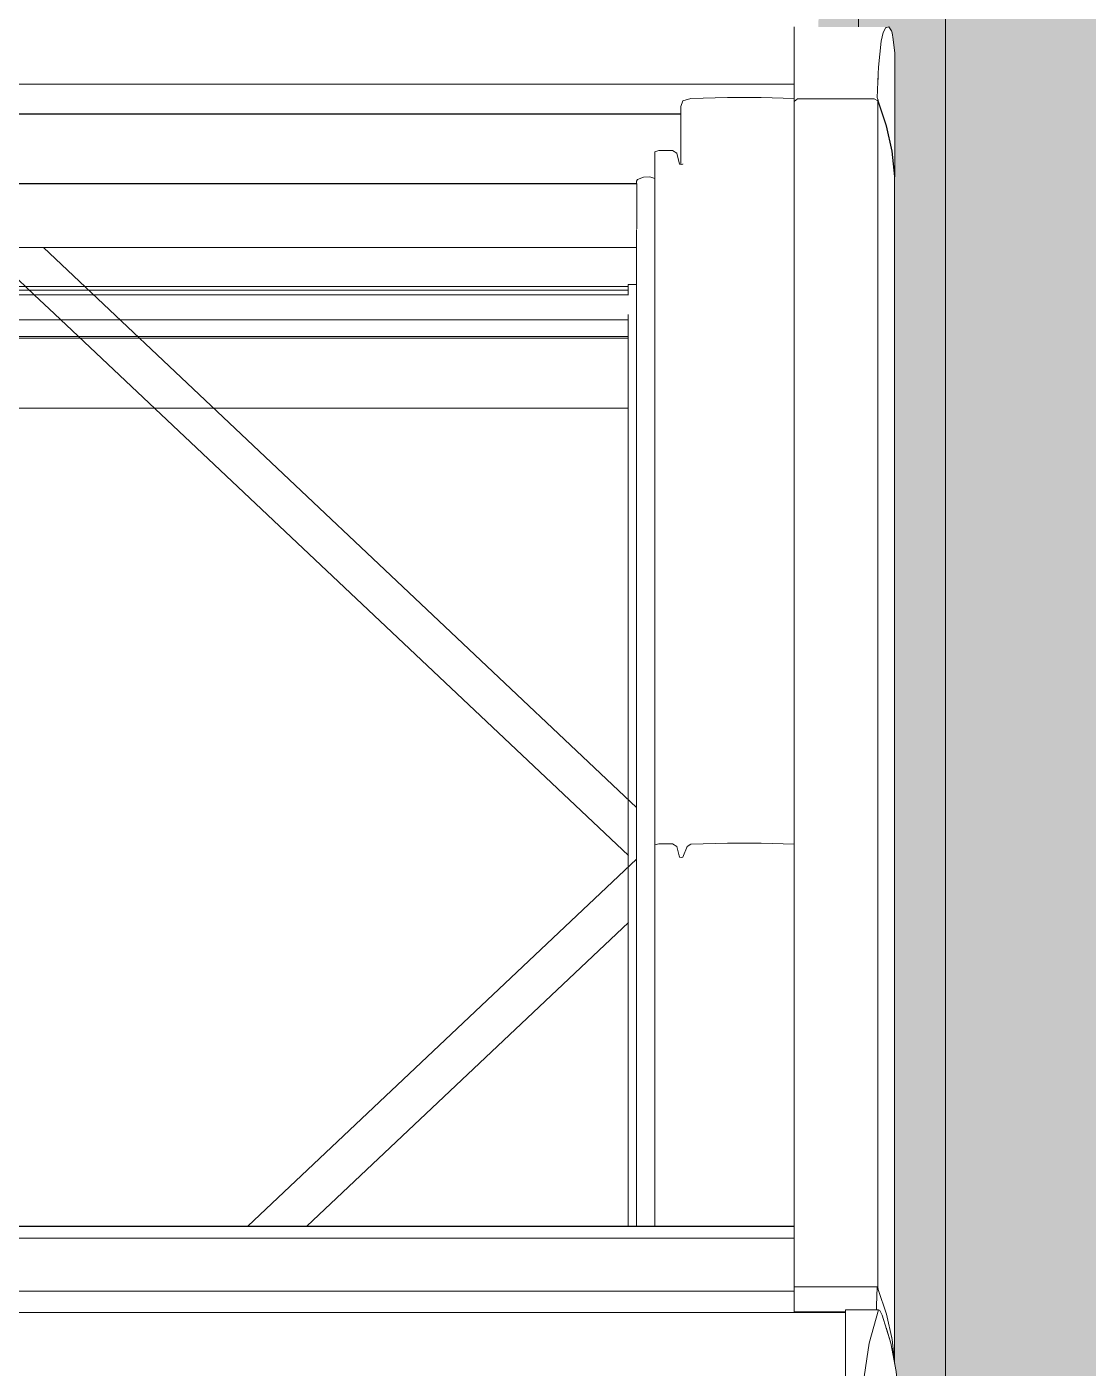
# Model space of a CAD drawing. Header units: metres. Extents: x -208 to 1512, y -277 to 123.
# Drawn here: x 842.787 to 843.298, y -3.63 to -2.984 of the extents above; entities that cross this region are included whole.
import ezdxf

# ---------------------------------------------------------------- set-up
doc = ezdxf.new("R2010")
doc.units = ezdxf.units.M
doc.header["$MEASUREMENT"] = 0
doc.linetypes.add('Wipeout_Contour', pattern=[1, 0, -1])
for name, color, linetype in [('325 Dachfenster', 7, 'Continuous'), ('330 Dachaufbau', 7, 'Continuous'), ('918 Lageplan Beschriftung.x', 7, 'Continuous')]:
    doc.layers.add(name, color=color, linetype=linetype)

# ---------------------------------------------------------------- blocks, each defined once
blk = doc.blocks.new('Dachfläche_60_5', base_point=(837.91228, -4.6))
at = {"layer": '330 Dachaufbau', "linetype": 'Continuous', "lineweight": 0, "true_color": 0x000000}
h = blk.add_hatch(color=18, dxfattribs=at)
h.paths.add_polyline_path([(844.09731, -4.5), (844.09716, -4.54333), (844.09697, -4.6), (844.22771, -4.6), (844.24327, 0.07), (843.21228, 0.07), (843.21228, -0.77152), (841.46228, -0.77152), (841.46228, 0.07), (840.45228, 0.07), (840.45228, -0.4), (840.76228, -0.4), (840.76228, -0.73528), (837.91228, -0.73528), (837.91228, -4.5)])
h.paths.add_polyline_path([(843.18728, -3.79873), (841.48728, -3.79873), (841.48728, -2.1975), (843.18728, -2.1975)], flags=0)
h.paths.add_polyline_path([(840.24913, -2.1975), (840.24913, -3.79873), (838.54913, -3.79873), (838.54913, -2.1975)], flags=0)
at = {"layer": '330 Dachaufbau', "color": 7, "linetype": 'Continuous', "lineweight": 18, "flags": 128}
blk.add_lwpolyline([(843.18728, -3.79873), (843.18728, -2.1975)], dxfattribs=at)
blk = doc.blocks.new('VELUX SlopeRoofBundle[39]_5', base_point=(825.25728, 0))
at = {"color": 254, "linetype": 'Wipeout_Contour', "lineweight": 0, "ltscale": 6742.275617}
blk.add_wipeout([(842.38987, -2.95926), (842.39025, -2.98422), (842.40193, -2.98422), (842.40193, -3.01187), (843.15633, -3.01187), (843.15633, -2.98422), (843.16801, -2.98422), (843.16839, -2.95926)], dxfattribs=at).dxf.layer = '325 Dachfenster'
at = {"color": 254, "linetype": 'Wipeout_Contour', "lineweight": 0, "ltscale": 2528.829406}
blk.add_wipeout([(843.10183, -3.02258), (843.10284, -3.01991), (843.10283, -3.01983)], dxfattribs=at).dxf.layer = '325 Dachfenster'
at = {"color": 254, "linetype": 'Wipeout_Contour', "lineweight": 0, "ltscale": 6746.288204}
blk.add_wipeout([(843.08053, -3.0818), (843.08053, -3.56164), (843.08103, -3.56164), (843.08103, -3.05769), (843.08053, -3.05854), (843.08053, -3.05967), (843.08063, -3.05967), (843.08063, -3.08153)], dxfattribs=at).dxf.layer = '325 Dachfenster'
at = {"color": 254, "linetype": 'Wipeout_Contour', "lineweight": 0, "ltscale": 3372.390314}
blk.add_wipeout([(843.08933, -3.37801), (843.08933, -3.56164), (843.09123, -3.56164), (843.09123, -3.37752)], dxfattribs=at).dxf.layer = '325 Dachfenster'
at = {"color": 254, "linetype": 'Wipeout_Contour', "lineweight": 0, "ltscale": 5057.952296}
blk.add_wipeout([(843.15633, -3.37775), (843.14043, -3.37723), (843.14043, -3.56164), (843.15633, -3.56164), (843.15633, -3.52738), (843.15633, -3.50489)], dxfattribs=at).dxf.layer = '325 Dachfenster'
at = {"color": 254, "linetype": 'Wipeout_Contour', "lineweight": 0, "ltscale": 10117.643518}
blk.add_wipeout([(843.19797, -3.75667), (843.19873, -3.75858), (843.19873, -3.60447), (843.19763, -3.6023), (843.19699, -3.60202), (843.19249, -3.618), (843.1896, -3.63738), (843.18832, -3.65986), (843.18875, -3.68525), (843.19083, -3.71311), (843.19457, -3.74323), (843.19589, -3.74981)], dxfattribs=at).dxf.layer = '325 Dachfenster'
at = {"color": 254, "linetype": 'Wipeout_Contour', "lineweight": 0, "ltscale": 3372.356466}
blk.add_wipeout([(843.08103, -3.56164), (843.08383, -3.56164), (843.08383, -3.05656), (843.08103, -3.05769)], dxfattribs=at).dxf.layer = '325 Dachfenster'
at = {"color": 254, "linetype": 'Wipeout_Contour', "lineweight": 0, "ltscale": 3372.407302}
blk.add_wipeout([(843.09123, -3.37752), (843.09123, -3.56164), (843.09783, -3.56164), (843.09783, -3.37752)], dxfattribs=at).dxf.layer = '325 Dachfenster'
at = {"color": 254, "linetype": 'Wipeout_Contour', "lineweight": 0, "ltscale": 4216.27459}
blk.add_wipeout([(843.19873, -3.75858), (843.19985, -3.76324), (843.20283, -3.77361), (843.20283, -3.61796), (843.19873, -3.60447)], dxfattribs=at).dxf.layer = '325 Dachfenster'
at = {"color": 254, "linetype": 'Wipeout_Contour', "lineweight": 0, "ltscale": 3372.368255}
blk.add_wipeout([(843.08383, -3.05656), (843.08383, -3.56164), (843.08693, -3.56164), (843.08693, -3.05649)], dxfattribs=at).dxf.layer = '325 Dachfenster'
at = {"color": 254, "linetype": 'Wipeout_Contour', "lineweight": 0, "ltscale": 3371.139793}
blk.add_wipeout([(842.47773, -3.0905), (843.08053, -3.0905), (843.08053, -3.09043), (842.47773, -3.09043)], dxfattribs=at).dxf.layer = '325 Dachfenster'
at = {"color": 254, "linetype": 'Wipeout_Contour', "lineweight": 0, "ltscale": 3372.424731}
blk.add_wipeout([(843.09783, -3.37752), (843.09783, -3.56164), (843.09993, -3.56164), (843.09993, -3.37879)], dxfattribs=at).dxf.layer = '325 Dachfenster'
at = {"color": 254, "linetype": 'Wipeout_Contour', "lineweight": 0, "ltscale": 3373.067336}
blk.add_wipeout([(843.18113, -3.60202), (843.18113, -3.618), (843.19249, -3.618), (843.19699, -3.60202)], dxfattribs=at).dxf.layer = '325 Dachfenster'
at = {"color": 254, "linetype": 'Wipeout_Contour', "lineweight": 0, "ltscale": 4216.301456}
blk.add_wipeout([(843.20283, -3.61796), (843.20283, -3.77361), (843.20351, -3.77738), (843.20543, -3.78697), (843.20543, -3.63161)], dxfattribs=at).dxf.layer = '325 Dachfenster'
at = {"color": 254, "linetype": 'Wipeout_Contour', "lineweight": 0, "ltscale": 3372.379262}
blk.add_wipeout([(843.08693, -3.56164), (843.08933, -3.56164), (843.08933, -3.05731), (843.08693, -3.05649)], dxfattribs=at).dxf.layer = '325 Dachfenster'
at = {"color": 254, "linetype": 'Wipeout_Contour', "lineweight": 0, "ltscale": 3371.1396}
blk.add_wipeout([(842.47763, -3.07982), (843.08063, -3.07982), (843.08063, -3.0748), (842.47763, -3.0748)], dxfattribs=at).dxf.layer = '325 Dachfenster'
at = {"color": 254, "linetype": 'Wipeout_Contour', "lineweight": 0, "ltscale": 3372.43576}
blk.add_wipeout([(843.10123, -3.38395), (843.10123, -3.56164), (843.10203, -3.56164), (843.10203, -3.38423)], dxfattribs=at).dxf.layer = '325 Dachfenster'
at = {"color": 254, "linetype": 'Wipeout_Contour', "lineweight": 0, "ltscale": 3372.706318}
blk.add_wipeout([(843.15633, -3.60294), (843.15633, -3.60322), (843.18113, -3.60322), (843.18113, -3.60294)], dxfattribs=at).dxf.layer = '325 Dachfenster'
at = {"color": 254, "linetype": 'Wipeout_Contour', "lineweight": 0, "ltscale": 3372.850225}
blk.add_wipeout([(843.20483, -3.62845), (843.20353, -3.6162), (843.20353, -3.62164), (843.20483, -3.62846)], dxfattribs=at).dxf.layer = '325 Dachfenster'
at = {"color": 254, "linetype": 'Wipeout_Contour', "lineweight": 0, "ltscale": 3373.030721}
blk.add_wipeout([(843.18113, -3.618), (843.18113, -3.63738), (843.1896, -3.63738), (843.19249, -3.618)], dxfattribs=at).dxf.layer = '325 Dachfenster'
at = {"color": 254, "linetype": 'Wipeout_Contour', "lineweight": 0, "ltscale": 6742.279003}
blk.add_wipeout([(842.47763, -3.08067), (842.47763, -3.08153), (842.47773, -3.0818), (842.47773, -3.08258), (843.08053, -3.08258), (843.08053, -3.0818), (843.08063, -3.08153), (843.08063, -3.08067)], dxfattribs=at).dxf.layer = '325 Dachfenster'
at = {"color": 254, "linetype": 'Wipeout_Contour', "lineweight": 0, "ltscale": 3372.438959}
blk.add_wipeout([(843.10203, -3.38423), (843.10203, -3.56164), (843.10283, -3.56164), (843.10283, -3.38402)], dxfattribs=at).dxf.layer = '325 Dachfenster'
at = {"color": 254, "linetype": 'Wipeout_Contour', "lineweight": 0, "ltscale": 5058.862672}
blk.add_wipeout([(843.15633, -3.59999), (843.15633, -3.60294), (843.18113, -3.60294), (843.18113, -3.60202), (843.19593, -3.60202), (843.19593, -3.59999)], dxfattribs=at).dxf.layer = '325 Dachfenster'
at = {"color": 254, "linetype": 'Wipeout_Contour', "lineweight": 0, "ltscale": 4215.811649}
blk.add_wipeout([(843.20083, -3.60403), (843.20083, -3.61138), (843.20283, -3.61796), (843.20353, -3.62164), (843.20353, -3.6162)], dxfattribs=at).dxf.layer = '325 Dachfenster'
at = {"color": 254, "linetype": 'Wipeout_Contour', "lineweight": 0, "ltscale": 3371.139685}
blk.add_wipeout([(843.08053, -3.08258), (842.47773, -3.08258), (842.47773, -3.08364), (843.08053, -3.08364)], dxfattribs=at).dxf.layer = '325 Dachfenster'
at = {"color": 254, "linetype": 'Wipeout_Contour', "lineweight": 0, "ltscale": 3372.444633}
blk.add_wipeout([(843.10283, -3.38402), (843.10283, -3.56164), (843.10483, -3.56164), (843.10483, -3.37886)], dxfattribs=at).dxf.layer = '325 Dachfenster'
at = {"color": 254, "linetype": 'Wipeout_Contour', "lineweight": 0, "ltscale": 3372.745304}
blk.add_wipeout([(843.15633, -3.59999), (843.19593, -3.59999), (843.1963, -3.59082), (843.15633, -3.59082)], dxfattribs=at).dxf.layer = '325 Dachfenster'
at = {"color": 254, "linetype": 'Wipeout_Contour', "lineweight": 0, "ltscale": 3371.148077}
blk.add_wipeout([(842.37713, -3.60322), (842.37713, -3.61935), (843.18113, -3.61935), (843.18113, -3.60322)], dxfattribs=at).dxf.layer = '325 Dachfenster'
at = {"color": 254, "linetype": 'Wipeout_Contour', "lineweight": 0, "ltscale": 3372.655441}
blk.add_wipeout([(843.15633, -3.02019), (843.15633, -3.59082), (843.15803, -3.59082), (843.15803, -3.01893)], dxfattribs=at).dxf.layer = '325 Dachfenster'
at = {"color": 254, "linetype": 'Wipeout_Contour', "lineweight": 0, "ltscale": 3371.139643}
blk.add_wipeout([(842.47763, -3.07982), (842.47763, -3.08067), (843.08063, -3.08067), (843.08063, -3.07982)], dxfattribs=at).dxf.layer = '325 Dachfenster'
at = {"color": 254, "linetype": 'Wipeout_Contour', "lineweight": 0, "ltscale": 3372.431633}
blk.add_wipeout([(843.09993, -3.37879), (843.09993, -3.56164), (843.10123, -3.56164), (843.10123, -3.38395)], dxfattribs=at).dxf.layer = '325 Dachfenster'
at = {"color": 254, "linetype": 'Wipeout_Contour', "lineweight": 0, "ltscale": 3372.452129}
blk.add_wipeout([(843.10483, -3.37886), (843.10483, -3.56164), (843.10663, -3.56164), (843.10663, -3.3778)], dxfattribs=at).dxf.layer = '325 Dachfenster'
at = {"color": 254, "linetype": 'Wipeout_Contour', "lineweight": 0, "ltscale": 3371.147843}
blk.add_wipeout([(842.40193, -3.59644), (842.40193, -3.59875), (843.15633, -3.59875), (843.15633, -3.59644)], dxfattribs=at).dxf.layer = '325 Dachfenster'
at = {"color": 254, "linetype": 'Wipeout_Contour', "lineweight": 0, "ltscale": 5059.318459}
blk.add_wipeout([(843.19593, -3.59999), (843.19593, -3.60202), (843.19683, -3.60202), (843.19683, -3.59208), (843.19638, -3.5909), (843.1963, -3.59082)], dxfattribs=at).dxf.layer = '325 Dachfenster'
at = {"color": 254, "linetype": 'Wipeout_Contour', "lineweight": 0, "ltscale": 3371.148398}
blk.add_wipeout([(842.37713, -3.64056), (843.18113, -3.64056), (843.18113, -3.61935), (842.37713, -3.61935)], dxfattribs=at).dxf.layer = '325 Dachfenster'
at = {"layer": '325 Dachfenster', "linetype": 'Continuous', "lineweight": 0, "flags": 128}
blk.add_lwpolyline([(843.18113, -3.82879), (843.18113, -3.82144), (843.18113, -3.81267), (843.18113, -3.80235), (843.18113, -3.79054), (843.18113, -3.77738), (843.18113, -3.76324), (843.18113, -3.75667), (843.18113, -3.74981), (843.18113, -3.74323), (843.18113, -3.71311), (843.18113, -3.68525), (843.18113, -3.65986), (843.18113, -3.63738), (843.18113, -3.618), (843.18113, -3.60202)], dxfattribs=at)
at = {"color": 254, "linetype": 'Wipeout_Contour', "lineweight": 0, "ltscale": 5057.898135}
blk.add_wipeout([(843.10203, -3.05055), (843.10203, -3.38423), (843.10283, -3.38402), (843.10283, -3.0503), (843.10273, -3.05033), (843.10273, -3.05036)], dxfattribs=at).dxf.layer = '325 Dachfenster'
at = {"color": 254, "linetype": 'Wipeout_Contour', "lineweight": 0, "ltscale": 3371.139697}
blk.add_wipeout([(843.08053, -3.08364), (842.47773, -3.08364), (842.47773, -3.08428), (843.08053, -3.08428)], dxfattribs=at).dxf.layer = '325 Dachfenster'
at = {"color": 254, "linetype": 'Wipeout_Contour', "lineweight": 0, "ltscale": 3372.490912}
blk.add_wipeout([(843.10663, -3.3778), (843.10663, -3.56164), (843.12423, -3.56164), (843.12423, -3.37723)], dxfattribs=at).dxf.layer = '325 Dachfenster'
at = {"color": 254, "linetype": 'Wipeout_Contour', "lineweight": 0, "ltscale": 5903.231116}
blk.add_wipeout([(843.19683, -3.59208), (843.19683, -3.60202), (843.19699, -3.60202), (843.19763, -3.6023), (843.19873, -3.60447), (843.20083, -3.61138), (843.20083, -3.60403)], dxfattribs=at).dxf.layer = '325 Dachfenster'
at = {"color": 254, "linetype": 'Wipeout_Contour', "lineweight": 0, "ltscale": 3372.732429}
blk.add_wipeout([(843.15803, -3.59082), (843.19483, -3.59082), (843.19483, -3.01893), (843.15803, -3.01893)], dxfattribs=at).dxf.layer = '325 Dachfenster'
at = {"color": 254, "linetype": 'Wipeout_Contour', "lineweight": 0, "ltscale": 4216.40274}
blk.add_wipeout([(843.20333, -3.04401), (843.20333, -3.6153), (843.20353, -3.6162), (843.20463, -3.62657), (843.20463, -3.05626)], dxfattribs=at).dxf.layer = '325 Dachfenster'
at = {"color": 254, "linetype": 'Wipeout_Contour', "lineweight": 0, "ltscale": 3372.431745}
blk.add_wipeout([(843.10123, -3.05027), (843.10123, -3.38395), (843.10203, -3.38423), (843.10203, -3.05055)], dxfattribs=at).dxf.layer = '325 Dachfenster'
at = {"color": 254, "linetype": 'Wipeout_Contour', "lineweight": 0, "ltscale": 3371.139752}
blk.add_wipeout([(842.47773, -3.08499), (842.47773, -3.09043), (843.08053, -3.09043), (843.08053, -3.08499)], dxfattribs=at).dxf.layer = '325 Dachfenster'
at = {"color": 254, "linetype": 'Wipeout_Contour', "lineweight": 0, "ltscale": 3372.558499}
blk.add_wipeout([(843.12423, -3.37723), (843.12423, -3.56164), (843.14043, -3.56164), (843.14043, -3.37723)], dxfattribs=at).dxf.layer = '325 Dachfenster'
at = {"layer": '325 Dachfenster', "linetype": 'Continuous', "lineweight": 0, "flags": 128}
blk.add_lwpolyline([(843.20483, -3.62846), (843.20483, -3.62845)], dxfattribs=at)
at = {"color": 254, "linetype": 'Wipeout_Contour', "lineweight": 0, "ltscale": 5058.546983}
blk.add_wipeout([(843.19483, -3.01893), (843.19483, -3.59082), (843.1963, -3.59082), (843.19638, -3.5909), (843.19663, -3.59156), (843.19663, -3.01989)], dxfattribs=at).dxf.layer = '325 Dachfenster'
at = {"color": 254, "linetype": 'Wipeout_Contour', "lineweight": 0, "ltscale": 4216.471547}
blk.add_wipeout([(843.20063, -3.03184), (843.20063, -3.60344), (843.20083, -3.60403), (843.20333, -3.6153), (843.20333, -3.04401)], dxfattribs=at).dxf.layer = '325 Dachfenster'
at = {"color": 254, "linetype": 'Wipeout_Contour', "lineweight": 0, "ltscale": 3372.427487}
blk.add_wipeout([(843.09993, -3.0451), (843.09993, -3.37879), (843.10123, -3.38395), (843.10123, -3.05027)], dxfattribs=at).dxf.layer = '325 Dachfenster'
at = {"color": 254, "linetype": 'Wipeout_Contour', "lineweight": 0, "ltscale": 3371.139707}
blk.add_wipeout([(842.47773, -3.08428), (842.47773, -3.08499), (843.08053, -3.08499), (843.08053, -3.08428)], dxfattribs=at).dxf.layer = '325 Dachfenster'
at = {"color": 254, "linetype": 'Wipeout_Contour', "lineweight": 0, "ltscale": 2528.472556}
blk.add_wipeout([(843.08053, -3.0905), (842.79501, -3.0905), (843.08053, -3.36016)], dxfattribs=at).dxf.layer = '325 Dachfenster'
at = {"color": 254, "linetype": 'Wipeout_Contour', "lineweight": 0, "ltscale": 3371.147283}
blk.add_wipeout([(843.15633, -3.56177), (842.40193, -3.56177), (842.40193, -3.56751), (843.15633, -3.56751)], dxfattribs=at).dxf.layer = '325 Dachfenster'
at = {"color": 254, "linetype": 'Wipeout_Contour', "lineweight": 0, "ltscale": 3371.14741}
blk.add_wipeout([(842.40193, -3.57329), (843.15633, -3.57329), (843.15633, -3.57098), (842.40193, -3.57098)], dxfattribs=at).dxf.layer = '325 Dachfenster'
at = {"color": 254, "linetype": 'Wipeout_Contour', "lineweight": 0, "ltscale": 3371.147557}
blk.add_wipeout([(842.40193, -3.5791), (842.40193, -3.58259), (843.15633, -3.58259), (843.15633, -3.5791)], dxfattribs=at).dxf.layer = '325 Dachfenster'
at = {"color": 254, "linetype": 'Wipeout_Contour', "lineweight": 0, "ltscale": 3371.147756}
blk.add_wipeout([(842.40193, -3.59296), (843.15633, -3.59296), (843.15633, -3.59202), (842.40193, -3.59202)], dxfattribs=at).dxf.layer = '325 Dachfenster'
at = {"color": 254, "linetype": 'Wipeout_Contour', "lineweight": 0, "ltscale": 4216.477975}
blk.add_wipeout([(843.19663, -3.01989), (843.19663, -3.59156), (843.19683, -3.59208), (843.20063, -3.60344), (843.20063, -3.03184)], dxfattribs=at).dxf.layer = '325 Dachfenster'
at = {"color": 254, "linetype": 'Wipeout_Contour', "lineweight": 0, "ltscale": 3372.403246}
blk.add_wipeout([(843.09783, -3.04383), (843.09123, -3.04383), (843.09123, -3.37752), (843.09783, -3.37752)], dxfattribs=at).dxf.layer = '325 Dachfenster'
at = {"color": 254, "linetype": 'Wipeout_Contour', "lineweight": 0, "ltscale": 3371.147233}
blk.add_wipeout([(842.40193, -3.56164), (842.40193, -3.56177), (843.15633, -3.56177), (843.15633, -3.56164)], dxfattribs=at).dxf.layer = '325 Dachfenster'
at = {"color": 254, "linetype": 'Wipeout_Contour', "lineweight": 0, "ltscale": 3371.147373}
blk.add_wipeout([(843.15633, -3.56903), (842.40193, -3.56903), (842.40193, -3.57098), (843.15633, -3.57098)], dxfattribs=at).dxf.layer = '325 Dachfenster'
at = {"color": 254, "linetype": 'Wipeout_Contour', "lineweight": 0, "ltscale": 3371.147502}
blk.add_wipeout([(842.40193, -3.5791), (843.15633, -3.5791), (843.15633, -3.57605), (842.40193, -3.57605)], dxfattribs=at).dxf.layer = '325 Dachfenster'
at = {"color": 254, "linetype": 'Wipeout_Contour', "lineweight": 0, "ltscale": 3371.147806}
blk.add_wipeout([(843.15633, -3.59448), (842.40193, -3.59448), (842.40193, -3.59644), (843.15633, -3.59644)], dxfattribs=at).dxf.layer = '325 Dachfenster'
at = {"layer": '325 Dachfenster', "linetype": 'Continuous', "lineweight": 0, "flags": 128}
for points in [[(843.1963, -3.59082), (843.19593, -3.59999), (843.19593, -3.60202)], [(843.1963, -3.59082), (843.19638, -3.5909)], [(843.19638, -3.5909), (843.19683, -3.59208), (843.20083, -3.60403), (843.20353, -3.6162), (843.20483, -3.62845)], [(843.19699, -3.60202), (843.18113, -3.60202)], [(843.20676, -3.82879), (843.20676, -3.82144), (843.20675, -3.81267), (843.20674, -3.80235), (843.20673, -3.79916), (843.20578, -3.79054), (843.20543, -3.78697), (843.20351, -3.77738), (843.20283, -3.77361), (843.19985, -3.76324), (843.19873, -3.75858), (843.19797, -3.75667), (843.19589, -3.74981), (843.19457, -3.74323), (843.19083, -3.71311), (843.18875, -3.68525), (843.18832, -3.65986), (843.1896, -3.63738), (843.19249, -3.618), (843.19699, -3.60202)], [(843.19699, -3.60202), (843.19763, -3.6023)], [(843.19763, -3.6023), (843.19873, -3.60447), (843.20283, -3.61796), (843.20543, -3.63161), (843.20673, -3.64552), (843.20673, -3.64685)]]:
    blk.add_lwpolyline(points, dxfattribs=at)
at = {"color": 254, "linetype": 'Wipeout_Contour', "lineweight": 0, "ltscale": 3372.386248}
blk.add_wipeout([(843.08933, -3.04433), (843.08933, -3.37801), (843.09123, -3.37752), (843.09123, -3.04383)], dxfattribs=at).dxf.layer = '325 Dachfenster'
at = {"color": 254, "linetype": 'Wipeout_Contour', "lineweight": 0, "ltscale": 3372.420651}
blk.add_wipeout([(843.09783, -3.37752), (843.09993, -3.37879), (843.09993, -3.0451), (843.09783, -3.04383)], dxfattribs=at).dxf.layer = '325 Dachfenster'
at = {"color": 254, "linetype": 'Wipeout_Contour', "lineweight": 0, "ltscale": 6742.288936}
blk.add_wipeout([(842.76326, -3.0905), (842.47773, -3.36016), (842.47773, -3.3849), (842.66487, -3.56164), (842.89339, -3.56164), (843.08053, -3.3849), (843.08053, -3.36016), (842.79501, -3.0905)], dxfattribs=at).dxf.layer = '325 Dachfenster'
at = {"color": 254, "linetype": 'Wipeout_Contour', "lineweight": 0, "ltscale": 3371.147344}
blk.add_wipeout([(842.40193, -3.56751), (842.40193, -3.56903), (843.15633, -3.56903), (843.15633, -3.56751)], dxfattribs=at).dxf.layer = '325 Dachfenster'
at = {"color": 254, "linetype": 'Wipeout_Contour', "lineweight": 0, "ltscale": 3371.147453}
blk.add_wipeout([(842.40193, -3.57605), (843.15633, -3.57605), (843.15633, -3.57329), (842.40193, -3.57329)], dxfattribs=at).dxf.layer = '325 Dachfenster'
at = {"color": 254, "linetype": 'Wipeout_Contour', "lineweight": 0, "ltscale": 3371.147777}
blk.add_wipeout([(842.40193, -3.59448), (843.15633, -3.59448), (843.15633, -3.59296), (842.40193, -3.59296)], dxfattribs=at).dxf.layer = '325 Dachfenster'
at = {"color": 254, "linetype": 'Wipeout_Contour', "lineweight": 0, "ltscale": 3371.147886}
blk.add_wipeout([(842.40193, -3.6015), (843.15633, -3.6015), (843.15633, -3.59875), (842.40193, -3.59875)], dxfattribs=at).dxf.layer = '325 Dachfenster'
at = {"layer": '325 Dachfenster', "linetype": 'Continuous', "lineweight": 0, "flags": 128}
for points in [[(842.47773, -3.09043), (843.08053, -3.09043)], [(842.47773, -3.0905), (843.08053, -3.0905)], [(842.79501, -3.0905), (843.08053, -3.36016)], [(842.48183, -3.10931), (843.07643, -3.10931)], [(842.48183, -3.11101), (843.07643, -3.11101)], [(843.07663, -3.10825), (843.07643, -3.10846)], [(843.07643, -3.10846), (843.07643, -3.1132)], [(843.08053, -3.10825), (843.07663, -3.10825)], [(842.4817, -3.1132), (843.07657, -3.1132)], [(842.48183, -3.12522), (843.07643, -3.12522)], [(842.48183, -3.13335), (843.07643, -3.13335)], [(842.48183, -3.13413), (843.07643, -3.13413)], [(842.48183, -3.16786), (843.07643, -3.16786)], [(843.08933, -3.37801), (843.09123, -3.37752), (843.09783, -3.37752)], [(843.15633, -3.56751), (842.40193, -3.56751)]]:
    blk.add_lwpolyline(points, dxfattribs=at)
at = {"color": 254, "linetype": 'Wipeout_Contour', "lineweight": 0, "ltscale": 3372.440487}
blk.add_wipeout([(843.10283, -3.0503), (843.10283, -3.38402), (843.10483, -3.37886), (843.10483, -3.04514)], dxfattribs=at).dxf.layer = '325 Dachfenster'
at = {"color": 254, "linetype": 'Wipeout_Contour', "lineweight": 0, "ltscale": 11798.992125}
blk.add_wipeout([(842.46893, -3.05274), (842.46893, -3.05731), (842.47133, -3.05649), (842.47443, -3.05656), (842.47723, -3.05769), (842.47773, -3.05854), (842.47773, -3.05967), (843.08053, -3.05967), (843.08053, -3.05854), (843.08103, -3.05769), (843.08383, -3.05656), (843.08693, -3.05649), (843.08933, -3.05731), (843.08933, -3.05274)], dxfattribs=at).dxf.layer = '325 Dachfenster'
at = {"color": 254, "linetype": 'Wipeout_Contour', "lineweight": 0, "ltscale": 2528.578758}
blk.add_wipeout([(843.08053, -3.3849), (842.89339, -3.56164), (843.08053, -3.56164)], dxfattribs=at).dxf.layer = '325 Dachfenster'
at = {"color": 254, "linetype": 'Wipeout_Contour', "lineweight": 0, "ltscale": 3371.147683}
blk.add_wipeout([(842.40193, -3.5902), (843.15633, -3.5902), (843.15633, -3.58631), (842.40193, -3.58631)], dxfattribs=at).dxf.layer = '325 Dachfenster'
at = {"color": 254, "linetype": 'Wipeout_Contour', "lineweight": 0, "ltscale": 3371.147924}
blk.add_wipeout([(842.40193, -3.6015), (842.40193, -3.60322), (843.15633, -3.60322), (843.15633, -3.6015)], dxfattribs=at).dxf.layer = '325 Dachfenster'
at = {"layer": '325 Dachfenster', "linetype": 'Continuous', "lineweight": 0, "flags": 128}
for points in [[(843.08693, -3.05649), (843.08933, -3.05731)], [(843.08053, -3.0818), (843.08053, -3.56164)], [(842.77913, -3.10238), (842.79059, -3.1132), (842.80032, -3.12239), (843.07657, -3.38328)], [(843.07643, -3.12267), (843.07643, -3.56164)], [(843.09783, -3.37752), (843.09993, -3.37879)], [(843.09993, -3.37879), (843.10123, -3.38395)], [(843.10123, -3.38395), (843.10203, -3.38423)], [(843.10203, -3.38423), (843.10283, -3.38402)], [(842.89339, -3.56164), (843.08053, -3.3849)], [(842.92184, -3.56164), (843.07657, -3.41552)], [(843.15633, -3.56164), (842.40193, -3.56164)], [(842.37713, -3.60322), (843.18113, -3.60322)], [(843.15633, -3.60322), (843.15633, -3.60294)], [(843.15633, -3.60294), (843.18113, -3.60294)]]:
    blk.add_lwpolyline(points, dxfattribs=at)
at = {"color": 254, "linetype": 'Wipeout_Contour', "lineweight": 0, "ltscale": 3372.448054}
blk.add_wipeout([(843.10483, -3.04514), (843.10483, -3.37886), (843.10663, -3.3778), (843.10663, -3.04408)], dxfattribs=at).dxf.layer = '325 Dachfenster'
at = {"color": 254, "linetype": 'Wipeout_Contour', "lineweight": 0, "ltscale": 3371.139424}
blk.add_wipeout([(842.47763, -3.07049), (843.08063, -3.07049), (843.08063, -3.05988), (842.47763, -3.05988)], dxfattribs=at).dxf.layer = '325 Dachfenster'
at = {"color": 254, "linetype": 'Wipeout_Contour', "lineweight": 0, "ltscale": 3371.147619}
blk.add_wipeout([(842.40193, -3.58631), (843.15633, -3.58631), (843.15633, -3.58259), (842.40193, -3.58259)], dxfattribs=at).dxf.layer = '325 Dachfenster'
at = {"color": 254, "linetype": 'Wipeout_Contour', "lineweight": 0, "ltscale": 3371.147731}
blk.add_wipeout([(842.40193, -3.59078), (842.40193, -3.59128), (843.15633, -3.59128), (843.15633, -3.59078)], dxfattribs=at).dxf.layer = '325 Dachfenster'
at = {"color": 254, "linetype": 'Wipeout_Contour', "lineweight": 0, "ltscale": 5901.293615}
blk.add_wipeout([(843.10183, -3.05048), (843.10203, -3.05055), (843.10273, -3.05036), (843.10273, -3.05033), (843.1028, -3.05031), (843.10283, -3.05023), (843.10183, -3.02258)], dxfattribs=at).dxf.layer = '325 Dachfenster'
at = {"color": 254, "linetype": 'Wipeout_Contour', "lineweight": 0, "ltscale": 3372.486843}
blk.add_wipeout([(843.10663, -3.04408), (843.10663, -3.3778), (843.12423, -3.37723), (843.12423, -3.04351)], dxfattribs=at).dxf.layer = '325 Dachfenster'
at = {"color": 254, "linetype": 'Wipeout_Contour', "lineweight": 0, "ltscale": 3371.139345}
blk.add_wipeout([(842.47763, -3.05988), (843.08063, -3.05988), (843.08063, -3.05967), (842.47763, -3.05967)], dxfattribs=at).dxf.layer = '325 Dachfenster'
at = {"color": 254, "linetype": 'Wipeout_Contour', "lineweight": 0, "ltscale": 3371.139532}
blk.add_wipeout([(842.47763, -3.0748), (843.08063, -3.0748), (843.08063, -3.07049), (842.47763, -3.07049)], dxfattribs=at).dxf.layer = '325 Dachfenster'
at = {"color": 254, "linetype": 'Wipeout_Contour', "lineweight": 0, "ltscale": 3371.147745}
blk.add_wipeout([(843.15633, -3.59169), (842.40193, -3.59169), (842.40193, -3.59202), (843.15633, -3.59202)], dxfattribs=at).dxf.layer = '325 Dachfenster'
at = {"layer": '325 Dachfenster', "linetype": 'Continuous', "lineweight": 0, "flags": 128}
for points in [[(842.47763, -3.05967), (843.08063, -3.05967)], [(843.08053, -3.05854), (843.08103, -3.05769)], [(843.08053, -3.05854), (843.08053, -3.05967)], [(843.08063, -3.05988), (843.08063, -3.05967)], [(843.08063, -3.08153), (843.08063, -3.08067), (843.08063, -3.07982), (843.08063, -3.0748), (843.08063, -3.07049), (843.08063, -3.05988)], [(843.08103, -3.05769), (843.08383, -3.05656)], [(843.08383, -3.05656), (843.08693, -3.05649)], [(843.10283, -3.38402), (843.10483, -3.37886)], [(843.10483, -3.37886), (843.10663, -3.3778)]]:
    blk.add_lwpolyline(points, dxfattribs=at)
at = {"color": 254, "linetype": 'Wipeout_Contour', "lineweight": 0, "ltscale": 3372.765368}
blk.add_wipeout([(843.10284, -3.01991), (843.10183, -3.02258), (843.10283, -3.05023), (843.10483, -3.04514)], dxfattribs=at).dxf.layer = '325 Dachfenster'
at = {"color": 254, "linetype": 'Wipeout_Contour', "lineweight": 0, "ltscale": 3372.554441}
blk.add_wipeout([(843.12423, -3.04351), (843.12423, -3.37723), (843.14043, -3.37723), (843.14043, -3.04351)], dxfattribs=at).dxf.layer = '325 Dachfenster'
at = {"color": 254, "linetype": 'Wipeout_Contour', "lineweight": 0, "ltscale": 3371.147738}
blk.add_wipeout([(842.40193, -3.59128), (842.40193, -3.59169), (843.15633, -3.59169), (843.15633, -3.59128)], dxfattribs=at).dxf.layer = '325 Dachfenster'
at = {"color": 254, "linetype": 'Wipeout_Contour', "lineweight": 0, "ltscale": 2528.831177}
blk.add_wipeout([(843.10663, -3.01876), (843.10283, -3.01983), (843.10663, -3.04408)], dxfattribs=at).dxf.layer = '325 Dachfenster'
at = {"color": 254, "linetype": 'Wipeout_Contour', "lineweight": 0, "ltscale": 3372.618642}
blk.add_wipeout([(843.14043, -3.04351), (843.14043, -3.37723), (843.15633, -3.37775), (843.15633, -3.04403)], dxfattribs=at).dxf.layer = '325 Dachfenster'
at = {"color": 254, "linetype": 'Wipeout_Contour', "lineweight": 0, "ltscale": 3371.147724}
blk.add_wipeout([(842.40193, -3.59071), (843.15633, -3.59071), (843.15633, -3.59055), (842.40193, -3.59055)], dxfattribs=at).dxf.layer = '325 Dachfenster'
at = {"layer": '325 Dachfenster', "linetype": 'Continuous', "lineweight": 0, "flags": 128}
blk.add_lwpolyline([(843.10663, -3.3778), (843.12423, -3.37723), (843.14043, -3.37723), (843.15633, -3.37775)], dxfattribs=at)
at = {"color": 254, "linetype": 'Wipeout_Contour', "lineweight": 0, "ltscale": 3372.484094}
blk.add_wipeout([(843.10663, -3.04408), (843.12423, -3.04351), (843.12423, -3.0182), (843.10663, -3.01876)], dxfattribs=at).dxf.layer = '325 Dachfenster'
at = {"color": 254, "linetype": 'Wipeout_Contour', "lineweight": 0, "ltscale": 3371.147726}
blk.add_wipeout([(843.15633, -3.59071), (842.40193, -3.59071), (842.40193, -3.59078), (843.15633, -3.59078)], dxfattribs=at).dxf.layer = '325 Dachfenster'
at = {"color": 254, "linetype": 'Wipeout_Contour', "lineweight": 0, "ltscale": 2529.306449}
blk.add_wipeout([(843.10283, -3.01983), (843.10483, -3.04514), (843.10663, -3.04408)], dxfattribs=at).dxf.layer = '325 Dachfenster'
at = {"color": 254, "linetype": 'Wipeout_Contour', "lineweight": 0, "ltscale": 3372.551716}
blk.add_wipeout([(843.12423, -3.0182), (843.12423, -3.04351), (843.14043, -3.04351), (843.14043, -3.0182)], dxfattribs=at).dxf.layer = '325 Dachfenster'
at = {"color": 254, "linetype": 'Wipeout_Contour', "lineweight": 0, "ltscale": 3371.14772}
blk.add_wipeout([(843.15633, -3.5902), (842.40193, -3.5902), (842.40193, -3.59055), (843.15633, -3.59055)], dxfattribs=at).dxf.layer = '325 Dachfenster'
at = {"layer": '325 Dachfenster', "linetype": 'Continuous', "lineweight": 0, "flags": 128}
for points in [[(843.15633, -3.59296), (842.40193, -3.59296)], [(843.15633, -3.60294), (843.15633, -3.59999), (843.15633, -3.59082)], [(843.1963, -3.59082), (843.15633, -3.59082)]]:
    blk.add_lwpolyline(points, dxfattribs=at)
at = {"color": 254, "linetype": 'Wipeout_Contour', "lineweight": 0, "ltscale": 3372.615896}
blk.add_wipeout([(843.14043, -3.0182), (843.14043, -3.04351), (843.15633, -3.04403), (843.15633, -3.01871)], dxfattribs=at).dxf.layer = '325 Dachfenster'
at = {"color": 254, "linetype": 'Wipeout_Contour', "lineweight": 0, "ltscale": 3371.138946}
blk.add_wipeout([(842.45643, -3.03818), (843.10183, -3.03818), (843.10183, -3.02622), (842.45643, -3.02622)], dxfattribs=at).dxf.layer = '325 Dachfenster'
at = {"color": 254, "linetype": 'Wipeout_Contour', "lineweight": 0, "ltscale": 3371.13886}
blk.add_wipeout([(842.45643, -3.02622), (843.10183, -3.02622), (843.10183, -3.02615), (842.45643, -3.02615)], dxfattribs=at).dxf.layer = '325 Dachfenster'
at = {"color": 254, "linetype": 'Wipeout_Contour', "lineweight": 0, "ltscale": 13484.557639}
blk.add_wipeout([(842.45643, -3.05048), (842.45703, -3.05027), (842.45833, -3.04511), (842.46043, -3.04383), (842.46703, -3.04383), (842.46893, -3.04433), (842.46893, -3.05274), (843.08933, -3.05274), (843.08933, -3.04433), (843.09123, -3.04383), (843.09783, -3.04383), (843.09993, -3.0451), (843.10123, -3.05027), (843.10183, -3.05048), (843.10183, -3.03818), (842.45643, -3.03818)], dxfattribs=at).dxf.layer = '325 Dachfenster'
at = {"layer": '325 Dachfenster', "linetype": 'Continuous', "lineweight": 0, "flags": 128}
for points in [[(843.08933, -3.04433), (843.09123, -3.04383), (843.09783, -3.04383)], [(843.08933, -3.04433), (843.08933, -3.37801), (843.08933, -3.56164)]]:
    blk.add_lwpolyline(points, dxfattribs=at)
at = {"color": 254, "linetype": 'Wipeout_Contour', "lineweight": 0, "ltscale": 13484.554465}
blk.add_wipeout([(843.15633, -3.01187), (842.40193, -3.01187), (842.40193, -3.01871), (842.41783, -3.0182), (842.43403, -3.0182), (842.45163, -3.01876), (842.45543, -3.01983), (842.45643, -3.02258), (842.45643, -3.02615), (843.10183, -3.02615), (843.10183, -3.02258), (843.10283, -3.01983), (843.10663, -3.01876), (843.12423, -3.0182), (843.14043, -3.0182), (843.15633, -3.01871)], dxfattribs=at).dxf.layer = '325 Dachfenster'
at = {"color": 254, "linetype": 'Wipeout_Contour', "lineweight": 0, "ltscale": 3373.411517}
blk.add_wipeout([(843.1028, -3.05031), (843.10283, -3.0503), (843.10483, -3.04514), (843.10283, -3.05023)], dxfattribs=at).dxf.layer = '325 Dachfenster'
at = {"layer": '325 Dachfenster', "linetype": 'Continuous', "lineweight": 0, "flags": 128}
for points in [[(843.10183, -3.02258), (843.10283, -3.01983)], [(842.45643, -3.02615), (843.10183, -3.02615)], [(843.10183, -3.05048), (843.10183, -3.02258)], [(843.09783, -3.04383), (843.09993, -3.0451)], [(843.09993, -3.0451), (843.10123, -3.05027)], [(843.10123, -3.05027), (843.10203, -3.05055)], [(843.10203, -3.05055), (843.10273, -3.05036)], [(843.10273, -3.05036), (843.10273, -3.05033)], [(843.1028, -3.05031), (843.10283, -3.05023)]]:
    blk.add_lwpolyline(points, dxfattribs=at)
at = {"color": 254, "linetype": 'Wipeout_Contour', "lineweight": 0, "ltscale": 11801.662911}
blk.add_wipeout([(843.19641, -3.01879), (843.15633, -3.01879), (843.15633, -3.02019), (843.15803, -3.01893), (843.19483, -3.01893), (843.19663, -3.01989), (843.20063, -3.03184), (843.20333, -3.04401), (843.20463, -3.05626), (843.20463, -3.05641), (843.20483, -3.05626), (843.20353, -3.04401), (843.20083, -3.03184), (843.19683, -3.01989)], dxfattribs=at).dxf.layer = '325 Dachfenster'
at = {"color": 254, "linetype": 'Wipeout_Contour', "lineweight": 0, "ltscale": 3372.644647}
blk.add_wipeout([(843.19641, -3.01879), (843.19683, -3.01989), (843.19683, -3.00685), (843.19633, -3.01836)], dxfattribs=at).dxf.layer = '325 Dachfenster'
at = {"color": 254, "linetype": 'Wipeout_Contour', "lineweight": 0, "ltscale": 3372.758613}
blk.add_wipeout([(843.15633, -3.00365), (843.19696, -3.00365), (843.19817, -2.99113), (843.15633, -2.99113)], dxfattribs=at).dxf.layer = '325 Dachfenster'
at = {"color": 254, "linetype": 'Wipeout_Contour', "lineweight": 0, "ltscale": 3372.729716}
blk.add_wipeout([(843.15633, -3.01879), (843.19641, -3.01879), (843.19633, -3.01836), (843.15633, -3.01836)], dxfattribs=at).dxf.layer = '325 Dachfenster'
at = {"color": 254, "linetype": 'Wipeout_Contour', "lineweight": 0, "ltscale": 4215.447829}
blk.add_wipeout([(843.15633, -3.01836), (843.19633, -3.01836), (843.19683, -3.00685), (843.19696, -3.00365), (843.15633, -3.00365)], dxfattribs=at).dxf.layer = '325 Dachfenster'
at = {"layer": '325 Dachfenster', "linetype": 'Continuous', "lineweight": 0, "flags": 128}
for points in [[(842.40193, -3.01187), (843.15633, -3.01187)], [(843.10283, -3.01983), (843.10663, -3.01876), (843.12423, -3.0182), (843.14043, -3.0182), (843.15633, -3.01871)], [(843.15633, -3.01879), (843.15633, -3.01836)], [(843.15633, -3.02019), (843.15633, -3.01879)], [(843.15803, -3.01893), (843.15633, -3.02019)], [(843.15633, -3.02019), (843.15633, -3.59082)]]:
    blk.add_lwpolyline(points, dxfattribs=at)
at = {"color": 254, "linetype": 'Wipeout_Contour', "lineweight": 0, "ltscale": 6745.765138}
blk.add_wipeout([(843.19683, -3.01989), (843.20083, -3.03184), (843.20083, -2.98451), (843.20054, -2.98457), (843.19913, -2.98692), (843.19817, -2.99113), (843.19696, -3.00365), (843.19683, -3.00685)], dxfattribs=at).dxf.layer = '325 Dachfenster'
at = {"layer": '325 Dachfenster', "linetype": 'Continuous', "lineweight": 0, "flags": 128}
for points in [[(843.19483, -3.01893), (843.15803, -3.01893)], [(843.19663, -3.01989), (843.19483, -3.01893)], [(843.19633, -3.01836), (843.19641, -3.01879)], [(843.19663, -3.01989), (843.19663, -3.59156)]]:
    blk.add_lwpolyline(points, dxfattribs=at)
at = {"color": 254, "linetype": 'Wipeout_Contour', "lineweight": 0, "ltscale": 3372.765909}
blk.add_wipeout([(843.15633, -2.98692), (843.19913, -2.98692), (843.20054, -2.98457), (843.15633, -2.98457)], dxfattribs=at).dxf.layer = '325 Dachfenster'
at = {"color": 254, "linetype": 'Wipeout_Contour', "lineweight": 0, "ltscale": 3372.754247}
blk.add_wipeout([(843.15633, -2.99113), (843.19817, -2.99113), (843.19913, -2.98692), (843.15633, -2.98692)], dxfattribs=at).dxf.layer = '325 Dachfenster'
at = {"color": 254, "linetype": 'Wipeout_Contour', "lineweight": 0, "ltscale": 4216.136924}
blk.add_wipeout([(843.20407, -2.99035), (843.20353, -2.98718), (843.20353, -3.04401), (843.20483, -3.05626), (843.20483, -2.99685)], dxfattribs=at).dxf.layer = '325 Dachfenster'
at = {"layer": '325 Dachfenster', "linetype": 'Continuous', "lineweight": 0, "flags": 128}
for points in [[(843.20463, -3.05626), (843.20463, -3.62657)], [(843.20463, -3.05641), (843.20483, -3.05626)]]:
    blk.add_lwpolyline(points, dxfattribs=at)
at = {"color": 254, "linetype": 'Wipeout_Contour', "lineweight": 0, "ltscale": 5059.01833}
blk.add_wipeout([(843.20083, -2.98451), (843.20083, -3.03184), (843.20353, -3.04401), (843.20353, -2.98718), (843.20314, -2.98607), (843.20183, -2.98422)], dxfattribs=at).dxf.layer = '325 Dachfenster'
at = {"layer": '325 Dachfenster', "linetype": 'Continuous', "lineweight": 0, "flags": 128}
for points in [[(843.20483, -3.05626), (843.20483, -2.99685)], [(843.20483, -3.05626), (843.20353, -3.04401), (843.20083, -3.03184), (843.19683, -3.01989), (843.19641, -3.01879)], [(843.20463, -3.05626), (843.20333, -3.04401), (843.20063, -3.03184), (843.19663, -3.01989)]]:
    blk.add_lwpolyline(points, dxfattribs=at)
at = {"color": 254, "linetype": 'Wipeout_Contour', "lineweight": 0, "ltscale": 4215.494516}
blk.add_wipeout([(843.15633, -2.98422), (843.15633, -2.98457), (843.20054, -2.98457), (843.20083, -2.98451), (843.20183, -2.98422)], dxfattribs=at).dxf.layer = '325 Dachfenster'
at = {"layer": '325 Dachfenster', "linetype": 'Continuous', "lineweight": 0, "flags": 128}
for points in [[(843.15633, -3.01836), (843.15633, -3.00365), (843.15633, -2.99113), (843.15633, -2.98692), (843.15633, -2.98457), (843.15633, -2.98422)], [(843.19633, -3.01836), (843.19683, -3.00685), (843.19696, -3.00365), (843.19817, -2.99113), (843.19913, -2.98692), (843.20054, -2.98457), (843.20083, -2.98451), (843.20183, -2.98422), (843.20314, -2.98607), (843.20353, -2.98718), (843.20407, -2.99035), (843.20483, -2.99685)]]:
    blk.add_lwpolyline(points, dxfattribs=at)
blk = doc.blocks.new('Dachfläche_70_5', base_point=(843.22913, -2.19932))
at = {"layer": '325 Dachfenster', "color": 7, "linetype": 'Continuous', "lineweight": 13, "true_color": 0xf4f4f4, "flags": 128}
blk.add_lwpolyline([(843.22913, -4.55782), (843.22913, -2.19932)], dxfattribs=at)
at = {"layer": '325 Dachfenster', "linetype": 'Continuous', "lineweight": 0}
blk.add_blockref('VELUX SlopeRoofBundle[39]_5', (825.25728, 0), dxfattribs=at)

msp = doc.modelspace()

# ---------------------------------------------------------------- block references
at = {"layer": '330 Dachaufbau', "color": 7, "linetype": 'Continuous', "lineweight": 18}
msp.add_blockref('Dachfläche_60_5', (837.91228, -4.6), dxfattribs=at)

# ---------------------------------------------------------------- next in the draw order: hatches: boundary and pattern name
at = {"layer": '918 Lageplan Beschriftung.x', "linetype": 'Continuous', "lineweight": 0, "true_color": 0x3f0000}
msp.add_hatch(color=18, dxfattribs=at).paths.add_polyline_path([(825.31254, -15.07), (830.63228, -15.07), (830.63228, -15.97), (838.86228, -15.97), (838.86228, -15.07), (844.19207, -15.07), (844.24254, 0.07), (838.34728, 0.07), (838.34728, 0.8), (831.14728, 0.8), (831.14728, 0.07), (825.25702, 0.07)])

# ---------------------------------------------------------------- next in the draw order: block references
at = {"layer": '325 Dachfenster', "color": 7, "linetype": 'Continuous', "lineweight": 13, "true_color": 0xf4f4f4}
msp.add_blockref('Dachfläche_70_5', (843.22913, -2.19932), dxfattribs=at)

doc.saveas('drawing.dxf')
